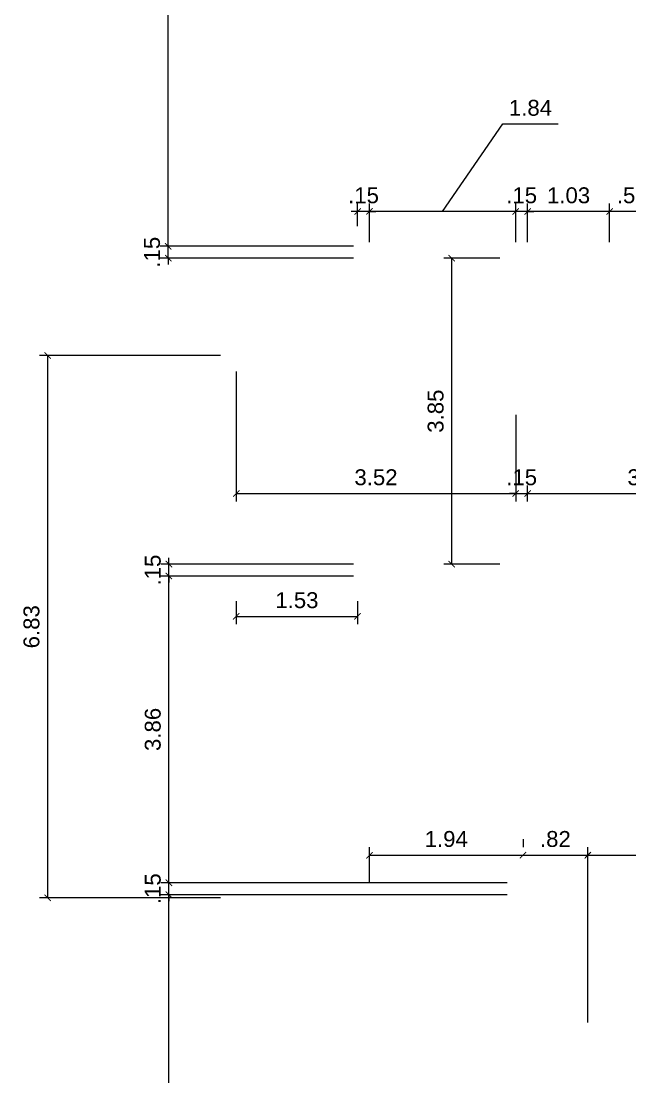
# Model space of a CAD drawing. Header units: metres. Extents: x 2304 to 3408, y 318 to 588.
# Drawn here: x 2367.12 to 2374.79, y 373.31 to 386.59 of the extents above; entities that cross this region are included whole.
import ezdxf

# ---------------------------------------------------------------- set-up
doc = ezdxf.new("R2010")
doc.units = ezdxf.units.M
doc.header["$LTSCALE"] = 5.5
doc.header["$MEASUREMENT"] = 0
doc.header["$PDMODE"] = 1
doc.layers.add('2prancha', color=4, linetype='Continuous', lineweight=18)
doc.layers.add('COTA 1 100', color=2, linetype='Continuous')
doc.styles.add('Luana', font='arial.ttf')
doc.dimstyles.new('arial100', dxfattribs={"dimtxt": 0.2, "dimasz": 0.08, "dimexe": 0.1, "dimexo": 0.2, "dimgap": 0.1, "dimtad": 1, "dimzin": 4, "dimdsep": 46, "dimtxsty": 'Luana', "dimblk": 'ARCHTICK', "dimcen": 0, "dimclrd": 7, "dimclre": 7, "dimclrt": 256, "dimadec": 0, "dimazin": 0, "dimtfac": 1, "dimtix": 1, "dimtmove": 0, "dimatfit": 3, "dimldrblk": 'CLOSEDBLANK', "dimfxl": 0, "dimlwd": 5, "dimlwe": 5, "dimarcsym": 0})

# ---------------------------------------------------------------- blocks, each defined once
blk = doc.blocks.new('_ArchTick')
at = {"color": 0, "linetype": 'ByBlock', "const_width": 0.15}
blk.add_lwpolyline([(-0.5, -0.5), (0.5, 0.5)], dxfattribs=at)
blk = doc.blocks.new('*D262')
at = {"layer": 'COTA 1 100', "color": 7, "lineweight": 5}
for p, q in [((2373.447, 376.297), (2373.447, 376.197)), ((2371.512, 375.76), (2371.512, 376.197)), ((2371.512, 376.097), (2373.447, 376.097))]:
    blk.add_line(p, q, dxfattribs=at)
at = {"layer": 'Defpoints', "color": 0}
for p in [(2373.447, 376.097), (2373.447, 376.097), (2371.512, 375.56)]:
    blk.add_point(p, dxfattribs=at)
at = {"layer": 'COTA 1 100', "color": 7, "lineweight": 5, "xscale": 0.08, "yscale": 0.08, "zscale": 0.08, "rotation": 180}
blk.add_blockref('_ArchTick', (2371.512, 376.097), dxfattribs=at)
at = {"layer": 'COTA 1 100', "color": 7, "lineweight": 5, "xscale": 0.08, "yscale": 0.08, "zscale": 0.08}
blk.add_blockref('_ArchTick', (2373.447, 376.097), dxfattribs=at)
at = {"layer": 'COTA 1 100', "insert": (2372.479, 376.3), "char_height": 0.2, "attachment_point": 5, "style": 'Luana'}
blk.add_mtext('1.94', dxfattribs=at)
blk = doc.blocks.new('_ClosedBlank')
at = {"layer": '2prancha', "color": 0, "lineweight": -2}
for p, q in [((-1, 0.17), (0, 0)), ((-1, 0.17), (-1, -0.17)), ((0, 0), (-1, -0.17))]:
    blk.add_line(p, q, dxfattribs=at)
blk = doc.blocks.new('*D263')
at = {"layer": 'COTA 1 100', "color": 7, "lineweight": 5}
for p, q in [((2373.447, 376.297), (2373.447, 376.197)), ((2374.262, 373.99), (2374.262, 376.197)), ((2373.447, 376.097), (2374.262, 376.097))]:
    blk.add_line(p, q, dxfattribs=at)
at = {"layer": 'Defpoints', "color": 0}
for p in [(2373.447, 376.097), (2374.262, 376.097), (2374.262, 373.79)]:
    blk.add_point(p, dxfattribs=at)
at = {"layer": 'COTA 1 100', "color": 7, "lineweight": 5, "xscale": 0.08, "yscale": 0.08, "zscale": 0.08, "rotation": 180}
blk.add_blockref('_ArchTick', (2373.447, 376.097), dxfattribs=at)
at = {"layer": 'COTA 1 100', "color": 7, "lineweight": 5, "xscale": 0.08, "yscale": 0.08, "zscale": 0.08}
blk.add_blockref('_ArchTick', (2374.262, 376.097), dxfattribs=at)
at = {"layer": 'COTA 1 100', "insert": (2373.854, 376.3), "char_height": 0.2, "attachment_point": 5, "style": 'Luana'}
blk.add_mtext('.82', dxfattribs=at)
blk = doc.blocks.new('*D264')
at = {"layer": 'COTA 1 100', "color": 7, "lineweight": 5}
for p, q in [((2374.262, 373.99), (2374.262, 376.197)), ((2376.822, 373.99), (2376.822, 376.197)), ((2374.262, 376.097), (2376.822, 376.097))]:
    blk.add_line(p, q, dxfattribs=at)
at = {"layer": 'Defpoints', "color": 0}
for p in [(2376.822, 376.097), (2374.262, 373.79), (2376.822, 373.79)]:
    blk.add_point(p, dxfattribs=at)
at = {"layer": 'COTA 1 100', "color": 7, "lineweight": 5, "xscale": 0.08, "yscale": 0.08, "zscale": 0.08, "rotation": 180}
blk.add_blockref('_ArchTick', (2374.262, 376.097), dxfattribs=at)
at = {"layer": 'COTA 1 100', "color": 7, "lineweight": 5, "xscale": 0.08, "yscale": 0.08, "zscale": 0.08}
blk.add_blockref('_ArchTick', (2376.822, 376.097), dxfattribs=at)
at = {"layer": 'COTA 1 100', "insert": (2375.542, 376.3), "char_height": 0.2, "attachment_point": 5, "style": 'Luana'}
blk.add_mtext('2.56', dxfattribs=at)
blk = doc.blocks.new('*D280')
at = {"layer": 'COTA 1 100', "color": 7, "lineweight": 5}
for p, q in [((2369.834, 382.185), (2369.834, 380.549)), ((2373.354, 381.64), (2373.354, 380.549)), ((2369.834, 380.649), (2373.354, 380.649))]:
    blk.add_line(p, q, dxfattribs=at)
at = {"layer": 'Defpoints', "color": 0}
for p in [(2369.834, 382.385), (2373.354, 381.84), (2373.354, 380.649)]:
    blk.add_point(p, dxfattribs=at)
at = {"layer": 'COTA 1 100', "color": 7, "lineweight": 5, "xscale": 0.08, "yscale": 0.08, "zscale": 0.08, "rotation": 180}
blk.add_blockref('_ArchTick', (2369.834, 380.649), dxfattribs=at)
at = {"layer": 'COTA 1 100', "color": 7, "lineweight": 5, "xscale": 0.08, "yscale": 0.08, "zscale": 0.08}
blk.add_blockref('_ArchTick', (2373.354, 380.649), dxfattribs=at)
at = {"layer": 'COTA 1 100', "insert": (2371.594, 380.852), "char_height": 0.2, "attachment_point": 5, "style": 'Luana'}
blk.add_mtext('3.52', dxfattribs=at)
blk = doc.blocks.new('*D281')
at = {"layer": 'COTA 1 100', "color": 7, "lineweight": 5}
for p, q in [((2373.354, 381.64), (2373.354, 380.549)), ((2373.354, 380.649), (2373.274, 380.649)), ((2373.354, 380.649), (2373.504, 380.649)), ((2373.504, 380.55), (2373.504, 380.749)), ((2373.504, 380.649), (2373.584, 380.649))]:
    blk.add_line(p, q, dxfattribs=at)
at = {"layer": 'Defpoints', "color": 0}
for p in [(2373.354, 381.84), (2373.504, 380.649), (2373.504, 380.35)]:
    blk.add_point(p, dxfattribs=at)
at = {"layer": 'COTA 1 100', "color": 7, "lineweight": 5, "xscale": 0.08, "yscale": 0.08, "zscale": 0.08}
blk.add_blockref('_ArchTick', (2373.354, 380.649), dxfattribs=at)
at = {"layer": 'COTA 1 100', "color": 7, "lineweight": 5, "xscale": 0.08, "yscale": 0.08, "zscale": 0.08, "rotation": 180}
blk.add_blockref('_ArchTick', (2373.504, 380.649), dxfattribs=at)
at = {"layer": 'COTA 1 100', "insert": (2373.429, 380.852), "char_height": 0.2, "attachment_point": 5, "style": 'Luana'}
blk.add_mtext('.15', dxfattribs=at)
blk = doc.blocks.new('*D282')
at = {"layer": 'COTA 1 100', "color": 7, "lineweight": 5}
for p, q in [((2373.504, 380.55), (2373.504, 380.749)), ((2373.504, 380.649), (2376.564, 380.649)), ((2376.564, 380.69), (2376.564, 380.749))]:
    blk.add_line(p, q, dxfattribs=at)
at = {"layer": 'Defpoints', "color": 0}
for p in [(2376.564, 380.649), (2376.564, 380.49), (2373.504, 380.35)]:
    blk.add_point(p, dxfattribs=at)
at = {"layer": 'COTA 1 100', "color": 7, "lineweight": 5, "xscale": 0.08, "yscale": 0.08, "zscale": 0.08, "rotation": 180}
blk.add_blockref('_ArchTick', (2373.504, 380.649), dxfattribs=at)
at = {"layer": 'COTA 1 100', "color": 7, "lineweight": 5, "xscale": 0.08, "yscale": 0.08, "zscale": 0.08}
blk.add_blockref('_ArchTick', (2376.564, 380.649), dxfattribs=at)
at = {"layer": 'COTA 1 100', "insert": (2375.034, 380.852), "char_height": 0.2, "attachment_point": 5, "style": 'Luana'}
blk.add_mtext('3.06', dxfattribs=at)
blk = doc.blocks.new('*D288')
at = {"layer": 'COTA 1 100', "color": 7, "lineweight": 5}
for p, q in [((2369.834, 379.295), (2369.834, 379.003)), ((2371.362, 379.295), (2371.362, 379.003)), ((2369.834, 379.103), (2371.362, 379.103))]:
    blk.add_line(p, q, dxfattribs=at)
at = {"layer": 'Defpoints', "color": 0}
for p in [(2369.834, 379.495), (2371.362, 379.495), (2371.362, 379.103)]:
    blk.add_point(p, dxfattribs=at)
at = {"layer": 'COTA 1 100', "color": 7, "lineweight": 5, "xscale": 0.08, "yscale": 0.08, "zscale": 0.08, "rotation": 180}
blk.add_blockref('_ArchTick', (2369.834, 379.103), dxfattribs=at)
at = {"layer": 'COTA 1 100', "color": 7, "lineweight": 5, "xscale": 0.08, "yscale": 0.08, "zscale": 0.08}
blk.add_blockref('_ArchTick', (2371.362, 379.103), dxfattribs=at)
at = {"layer": 'COTA 1 100', "insert": (2370.598, 379.305), "char_height": 0.2, "attachment_point": 5, "style": 'Luana'}
blk.add_mtext('1.53', dxfattribs=at)
blk = doc.blocks.new('*D289')
at = {"layer": 'COTA 1 100', "color": 7, "lineweight": 5}
for p, q in [((2369.634, 382.385), (2367.357, 382.385)), ((2367.457, 382.385), (2367.457, 375.56)), ((2369.634, 375.56), (2367.357, 375.56))]:
    blk.add_line(p, q, dxfattribs=at)
at = {"layer": 'Defpoints', "color": 0}
for p in [(2369.834, 382.385), (2367.457, 375.56), (2369.834, 375.56)]:
    blk.add_point(p, dxfattribs=at)
at = {"layer": 'COTA 1 100', "color": 7, "lineweight": 5, "xscale": 0.08, "yscale": 0.08, "zscale": 0.08}
for p, rotation in [((2367.457, 382.385), 90), ((2367.457, 375.56), 270)]:
    blk.add_blockref('_ArchTick', p, dxfattribs=dict(at, rotation=rotation))
at = {"layer": 'COTA 1 100', "insert": (2367.255, 378.972), "char_height": 0.2, "attachment_point": 5, "rotation": 90, "style": 'Luana'}
blk.add_mtext('6.83', dxfattribs=at)
blk = doc.blocks.new('*D297')
at = {"layer": 'COTA 1 100', "color": 7, "lineweight": 5}
for p, q in [((2373.247, 375.6), (2368.885, 375.6)), ((2368.985, 367.76), (2368.985, 375.6)), ((2371.312, 367.76), (2368.885, 367.76))]:
    blk.add_line(p, q, dxfattribs=at)
at = {"layer": 'Defpoints', "color": 0}
for p in [(2368.985, 375.6), (2373.447, 375.6), (2371.512, 367.76)]:
    blk.add_point(p, dxfattribs=at)
at = {"layer": 'COTA 1 100', "color": 7, "lineweight": 5, "xscale": 0.08, "yscale": 0.08, "zscale": 0.08}
for p, rotation in [((2368.985, 375.6), 90), ((2368.985, 367.76), 270)]:
    blk.add_blockref('_ArchTick', p, dxfattribs=dict(at, rotation=rotation))
at = {"layer": 'COTA 1 100', "insert": (2368.783, 371.68), "char_height": 0.2, "attachment_point": 5, "rotation": 90, "style": 'Luana'}
blk.add_mtext('7.84', dxfattribs=at)
blk = doc.blocks.new('*D298')
at = {"layer": 'COTA 1 100', "color": 7, "lineweight": 5}
for p, q in [((2373.247, 375.75), (2368.885, 375.75)), ((2368.985, 375.75), (2368.985, 375.83)), ((2368.985, 375.6), (2368.985, 375.75)), ((2373.247, 375.6), (2368.885, 375.6)), ((2368.985, 375.6), (2368.985, 375.52))]:
    blk.add_line(p, q, dxfattribs=at)
at = {"layer": 'Defpoints', "color": 0}
for p in [(2368.985, 375.75), (2373.447, 375.75), (2373.447, 375.6)]:
    blk.add_point(p, dxfattribs=at)
at = {"layer": 'COTA 1 100', "color": 7, "lineweight": 5, "xscale": 0.08, "yscale": 0.08, "zscale": 0.08}
for p, rotation in [((2368.985, 375.75), 270), ((2368.985, 375.6), 90)]:
    blk.add_blockref('_ArchTick', p, dxfattribs=dict(at, rotation=rotation))
at = {"layer": 'COTA 1 100', "insert": (2368.783, 375.675), "char_height": 0.2, "attachment_point": 5, "rotation": 90, "style": 'Luana'}
blk.add_mtext('.15', dxfattribs=at)
blk = doc.blocks.new('*D299')
at = {"layer": 'COTA 1 100', "color": 7, "lineweight": 5}
for p, q in [((2371.312, 379.61), (2368.885, 379.61)), ((2368.985, 375.75), (2368.985, 379.61)), ((2373.247, 375.75), (2368.885, 375.75))]:
    blk.add_line(p, q, dxfattribs=at)
at = {"layer": 'Defpoints', "color": 0}
for p in [(2368.985, 379.61), (2371.512, 379.61), (2373.447, 375.75)]:
    blk.add_point(p, dxfattribs=at)
at = {"layer": 'COTA 1 100', "color": 7, "lineweight": 5, "xscale": 0.08, "yscale": 0.08, "zscale": 0.08}
for p, rotation in [((2368.985, 379.61), 90), ((2368.985, 375.75), 270)]:
    blk.add_blockref('_ArchTick', p, dxfattribs=dict(at, rotation=rotation))
at = {"layer": 'COTA 1 100', "insert": (2368.783, 377.68), "char_height": 0.2, "attachment_point": 5, "rotation": 90, "style": 'Luana'}
blk.add_mtext('3.86', dxfattribs=at)
blk = doc.blocks.new('*D300')
at = {"layer": 'COTA 1 100', "color": 7, "lineweight": 5}
for p, q in [((2368.985, 379.76), (2368.985, 379.84)), ((2371.312, 379.76), (2368.885, 379.76)), ((2368.985, 379.61), (2368.985, 379.76)), ((2371.312, 379.61), (2368.885, 379.61)), ((2368.985, 379.61), (2368.985, 379.53))]:
    blk.add_line(p, q, dxfattribs=at)
at = {"layer": 'Defpoints', "color": 0}
for p in [(2368.985, 379.76), (2371.512, 379.76), (2371.512, 379.61)]:
    blk.add_point(p, dxfattribs=at)
at = {"layer": 'COTA 1 100', "color": 7, "lineweight": 5, "xscale": 0.08, "yscale": 0.08, "zscale": 0.08}
for p, rotation in [((2368.985, 379.76), 270), ((2368.985, 379.61), 90)]:
    blk.add_blockref('_ArchTick', p, dxfattribs=dict(at, rotation=rotation))
at = {"layer": 'COTA 1 100', "insert": (2368.783, 379.685), "char_height": 0.2, "attachment_point": 5, "rotation": 90, "style": 'Luana'}
blk.add_mtext('.15', dxfattribs=at)
blk = doc.blocks.new('*D301')
at = {"layer": 'COTA 1 100', "color": 7, "lineweight": 5}
for p, q in [((2373.154, 383.61), (2372.448, 383.61)), ((2372.548, 379.76), (2372.548, 383.61)), ((2373.154, 379.76), (2372.448, 379.76))]:
    blk.add_line(p, q, dxfattribs=at)
at = {"layer": 'Defpoints', "color": 0}
for p in [(2372.548, 383.61), (2373.354, 383.61), (2373.354, 379.76)]:
    blk.add_point(p, dxfattribs=at)
at = {"layer": 'COTA 1 100', "color": 7, "lineweight": 5, "xscale": 0.08, "yscale": 0.08, "zscale": 0.08}
for p, rotation in [((2372.548, 383.61), 90), ((2372.548, 379.76), 270)]:
    blk.add_blockref('_ArchTick', p, dxfattribs=dict(at, rotation=rotation))
at = {"layer": 'COTA 1 100', "insert": (2372.346, 381.685), "char_height": 0.2, "attachment_point": 5, "rotation": 90, "style": 'Luana'}
blk.add_mtext('3.85', dxfattribs=at)
blk = doc.blocks.new('*D302')
at = {"layer": 'COTA 1 100', "color": 7, "lineweight": 5}
for p, q in [((2368.977, 383.76), (2368.977, 383.84)), ((2371.312, 383.76), (2368.877, 383.76)), ((2368.977, 383.61), (2368.977, 383.76)), ((2371.312, 383.61), (2368.877, 383.61)), ((2368.977, 383.61), (2368.977, 383.53))]:
    blk.add_line(p, q, dxfattribs=at)
at = {"layer": 'Defpoints', "color": 0}
for p in [(2368.977, 383.76), (2371.512, 383.76), (2371.512, 383.61)]:
    blk.add_point(p, dxfattribs=at)
at = {"layer": 'COTA 1 100', "color": 7, "lineweight": 5, "xscale": 0.08, "yscale": 0.08, "zscale": 0.08}
for p, rotation in [((2368.977, 383.76), 270), ((2368.977, 383.61), 90)]:
    blk.add_blockref('_ArchTick', p, dxfattribs=dict(at, rotation=rotation))
at = {"layer": 'COTA 1 100', "insert": (2368.774, 383.685), "char_height": 0.2, "attachment_point": 5, "rotation": 90, "style": 'Luana'}
blk.add_mtext('.15', dxfattribs=at)
blk = doc.blocks.new('*D303')
at = {"layer": 'COTA 1 100', "color": 7, "lineweight": 5}
for p, q in [((2371.312, 391.605), (2368.877, 391.605)), ((2368.977, 383.76), (2368.977, 391.605)), ((2371.312, 383.76), (2368.877, 383.76))]:
    blk.add_line(p, q, dxfattribs=at)
at = {"layer": 'Defpoints', "color": 0}
for p in [(2368.977, 391.605), (2371.512, 391.605), (2371.512, 383.76)]:
    blk.add_point(p, dxfattribs=at)
at = {"layer": 'COTA 1 100', "color": 7, "lineweight": 5, "xscale": 0.08, "yscale": 0.08, "zscale": 0.08}
for p, rotation in [((2368.977, 391.605), 90), ((2368.977, 383.76), 270)]:
    blk.add_blockref('_ArchTick', p, dxfattribs=dict(at, rotation=rotation))
at = {"layer": 'COTA 1 100', "insert": (2368.774, 387.682), "char_height": 0.2, "attachment_point": 5, "rotation": 90, "style": 'Luana'}
blk.add_mtext('7.85', dxfattribs=at)
blk = doc.blocks.new('*D315')
at = {"layer": 'COTA 1 100', "color": 7, "lineweight": 5}
for p, q in [((2374.537, 383.81), (2374.537, 384.298)), ((2375.107, 383.81), (2375.107, 384.298)), ((2375.107, 384.198), (2374.537, 384.198))]:
    blk.add_line(p, q, dxfattribs=at)
at = {"layer": 'Defpoints', "color": 0}
for p in [(2374.537, 384.198), (2374.537, 383.61), (2375.107, 383.61)]:
    blk.add_point(p, dxfattribs=at)
at = {"layer": 'COTA 1 100', "color": 7, "lineweight": 5, "xscale": 0.08, "yscale": 0.08, "zscale": 0.08, "rotation": 180}
blk.add_blockref('_ArchTick', (2374.537, 384.198), dxfattribs=at)
at = {"layer": 'COTA 1 100', "color": 7, "lineweight": 5, "xscale": 0.08, "yscale": 0.08, "zscale": 0.08}
blk.add_blockref('_ArchTick', (2375.107, 384.198), dxfattribs=at)
at = {"layer": 'COTA 1 100', "insert": (2374.822, 384.4), "char_height": 0.2, "attachment_point": 5, "style": 'Luana'}
blk.add_mtext('.57', dxfattribs=at)
blk = doc.blocks.new('*D316')
at = {"layer": 'COTA 1 100', "color": 7, "lineweight": 5}
for p, q in [((2373.504, 383.81), (2373.504, 384.298)), ((2374.537, 383.81), (2374.537, 384.298)), ((2374.537, 384.198), (2373.504, 384.198))]:
    blk.add_line(p, q, dxfattribs=at)
at = {"layer": 'Defpoints', "color": 0}
for p in [(2373.504, 384.198), (2373.504, 383.61), (2374.537, 383.61)]:
    blk.add_point(p, dxfattribs=at)
at = {"layer": 'COTA 1 100', "color": 7, "lineweight": 5, "xscale": 0.08, "yscale": 0.08, "zscale": 0.08, "rotation": 180}
blk.add_blockref('_ArchTick', (2373.504, 384.198), dxfattribs=at)
at = {"layer": 'COTA 1 100', "color": 7, "lineweight": 5, "xscale": 0.08, "yscale": 0.08, "zscale": 0.08}
blk.add_blockref('_ArchTick', (2374.537, 384.198), dxfattribs=at)
at = {"layer": 'COTA 1 100', "insert": (2374.02, 384.4), "char_height": 0.2, "attachment_point": 5, "style": 'Luana'}
blk.add_mtext('1.03', dxfattribs=at)
blk = doc.blocks.new('*D317')
at = {"layer": 'COTA 1 100', "color": 7, "lineweight": 5}
for p, q in [((2373.354, 383.81), (2373.354, 384.298)), ((2373.504, 383.81), (2373.504, 384.298)), ((2373.354, 384.198), (2373.274, 384.198)), ((2373.504, 384.198), (2373.354, 384.198)), ((2373.504, 384.198), (2373.584, 384.198))]:
    blk.add_line(p, q, dxfattribs=at)
at = {"layer": 'Defpoints', "color": 0}
for p in [(2373.354, 384.198), (2373.354, 383.61), (2373.504, 383.61)]:
    blk.add_point(p, dxfattribs=at)
at = {"layer": 'COTA 1 100', "color": 7, "lineweight": 5, "xscale": 0.08, "yscale": 0.08, "zscale": 0.08}
blk.add_blockref('_ArchTick', (2373.354, 384.198), dxfattribs=at)
at = {"layer": 'COTA 1 100', "color": 7, "lineweight": 5, "xscale": 0.08, "yscale": 0.08, "zscale": 0.08, "rotation": 180}
blk.add_blockref('_ArchTick', (2373.504, 384.198), dxfattribs=at)
at = {"layer": 'COTA 1 100', "insert": (2373.429, 384.4), "char_height": 0.2, "attachment_point": 5, "style": 'Luana'}
blk.add_mtext('.15', dxfattribs=at)
blk = doc.blocks.new('*D318')
at = {"layer": 'COTA 1 100', "color": 7, "lineweight": 5}
for p, q in [((2372.433, 384.198), (2373.19, 385.299)), ((2373.19, 385.299), (2373.89, 385.299)), ((2371.512, 383.81), (2371.512, 384.298)), ((2373.354, 383.81), (2373.354, 384.298)), ((2373.354, 384.198), (2371.512, 384.198))]:
    blk.add_line(p, q, dxfattribs=at)
at = {"layer": 'Defpoints', "color": 0}
for p in [(2371.512, 384.198), (2371.512, 383.61), (2373.354, 383.61)]:
    blk.add_point(p, dxfattribs=at)
at = {"layer": 'COTA 1 100', "color": 7, "lineweight": 5, "xscale": 0.08, "yscale": 0.08, "zscale": 0.08, "rotation": 180}
blk.add_blockref('_ArchTick', (2371.512, 384.198), dxfattribs=at)
at = {"layer": 'COTA 1 100', "color": 7, "lineweight": 5, "xscale": 0.08, "yscale": 0.08, "zscale": 0.08}
blk.add_blockref('_ArchTick', (2373.354, 384.198), dxfattribs=at)
at = {"layer": 'COTA 1 100', "insert": (2373.54, 385.501), "char_height": 0.2, "attachment_point": 5, "style": 'Luana'}
blk.add_mtext('1.84', dxfattribs=at)
blk = doc.blocks.new('*D319')
at = {"layer": 'COTA 1 100', "color": 7, "lineweight": 5}
for p, q in [((2371.362, 384.012), (2371.362, 384.298)), ((2371.512, 383.81), (2371.512, 384.298)), ((2371.362, 384.198), (2371.282, 384.198)), ((2371.512, 384.198), (2371.362, 384.198)), ((2371.512, 384.198), (2371.592, 384.198))]:
    blk.add_line(p, q, dxfattribs=at)
at = {"layer": 'Defpoints', "color": 0}
for p in [(2371.362, 384.198), (2371.362, 383.812), (2371.512, 383.61)]:
    blk.add_point(p, dxfattribs=at)
at = {"layer": 'COTA 1 100', "color": 7, "lineweight": 5, "xscale": 0.08, "yscale": 0.08, "zscale": 0.08}
blk.add_blockref('_ArchTick', (2371.362, 384.198), dxfattribs=at)
at = {"layer": 'COTA 1 100', "color": 7, "lineweight": 5, "xscale": 0.08, "yscale": 0.08, "zscale": 0.08, "rotation": 180}
blk.add_blockref('_ArchTick', (2371.512, 384.198), dxfattribs=at)
at = {"layer": 'COTA 1 100', "insert": (2371.437, 384.4), "char_height": 0.2, "attachment_point": 5, "style": 'Luana'}
blk.add_mtext('.15', dxfattribs=at)

msp = doc.modelspace()

# ---------------------------------------------------------------- dimensions: what is measured, and where the dimension line sits
at = {"layer": 'COTA 1 100'}
for base, p1, p2, picture, middle in [((2368.9766, 391.6047), (2371.5116, 383.7596), (2371.5116, 391.6047), '*D303', (2368.7744, 387.6822)), ((2368.985, 379.76), (2371.512, 379.61), (2371.512, 379.76), '*D300', (2368.783, 379.685)), ((2368.985, 379.61), (2373.447, 375.75), (2371.512, 379.61), '*D299', (2368.783, 377.68)), ((2368.985, 375.75), (2373.447, 375.6), (2373.447, 375.75), '*D298', (2368.783, 375.675)), ((2368.985, 375.6), (2371.512, 367.76), (2373.447, 375.6), '*D297', (2368.783, 371.68))]:
    dim = msp.add_linear_dim(base=base, p1=p1, p2=p2, angle=90, dimstyle='arial100', override={"dimtmove": 1}, dxfattribs=at)
    dim.commit()
    dim.dimension.update_dxf_attribs({"geometry": picture, "text_midpoint": middle})
dim = msp.add_linear_dim(base=(2371.512, 384.198), p1=(2373.354, 383.61), p2=(2371.512, 383.61), dimstyle='arial100', override={"dimtmove": 1}, dxfattribs=at)
dim.commit()
dim.dimension.update_dxf_attribs({"geometry": '*D318', "text_midpoint": (2373.29, 385.299), "dimtype": 160})
for base, p1, p2, picture, middle in [((2371.362, 384.198), (2371.512, 383.61), (2371.362, 383.812), '*D319', (2371.437, 384.4)), ((2373.354, 384.198), (2373.504, 383.61), (2373.354, 383.61), '*D317', (2373.429, 384.4)), ((2373.504, 384.198), (2374.537, 383.61), (2373.504, 383.61), '*D316', (2374.02, 384.4)), ((2374.537, 384.198), (2375.107, 383.61), (2374.537, 383.61), '*D315', (2374.822, 384.4)), ((2373.504, 380.649), (2373.354, 381.84), (2373.504, 380.35), '*D281', (2373.429, 380.852)), ((2376.564, 380.649), (2373.504, 380.35), (2376.564, 380.49), '*D282', (2375.034, 380.852)), ((2374.26155026, 376.097477225), (2373.44655026, 376.097477225), (2374.26155026, 373.789621679), '*D263', (2373.85405026, 376.299591822)), ((2376.822, 376.097), (2374.262, 373.79), (2376.822, 373.79), '*D264', (2375.542, 376.3))]:
    dim = msp.add_linear_dim(base=base, p1=p1, p2=p2, dimstyle='arial100', override={"dimtmove": 1}, dxfattribs=at)
    dim.commit()
    dim.dimension.update_dxf_attribs({"geometry": picture, "text_midpoint": middle})
for base, p1, p2, picture, middle in [((2368.977, 383.76), (2371.512, 383.61), (2371.512, 383.76), '*D302', (2368.774, 383.685)), ((2372.548, 383.61), (2373.354, 379.76), (2373.354, 383.61), '*D301', (2372.346, 381.685)), ((2367.45685936, 375.559621679), (2369.833932503, 382.384621679), (2369.834035667, 375.559621679), '*D289', (2367.25467655, 378.972121679))]:
    dim = msp.add_linear_dim(base=base, p1=p1, p2=p2, angle=90, dimstyle='arial100', dxfattribs=at)
    dim.commit()
    dim.dimension.update_dxf_attribs({"geometry": picture, "text_midpoint": middle})
for base, p1, p2, picture, middle in [((2373.354, 380.649), (2369.834, 382.385), (2373.354, 381.84), '*D280', (2371.594, 380.852)), ((2371.362, 379.103), (2369.834, 379.495), (2371.362, 379.495), '*D288', (2370.598, 379.305)), ((2373.44655026, 376.097477225), (2371.51155026, 375.559621679), (2373.44655026, 376.097477225), '*D262', (2372.47905026, 376.299591822))]:
    dim = msp.add_linear_dim(base=base, p1=p1, p2=p2, dimstyle='arial100', dxfattribs=at)
    dim.commit()
    dim.dimension.update_dxf_attribs({"geometry": picture, "text_midpoint": middle})

doc.saveas('drawing.dxf')
